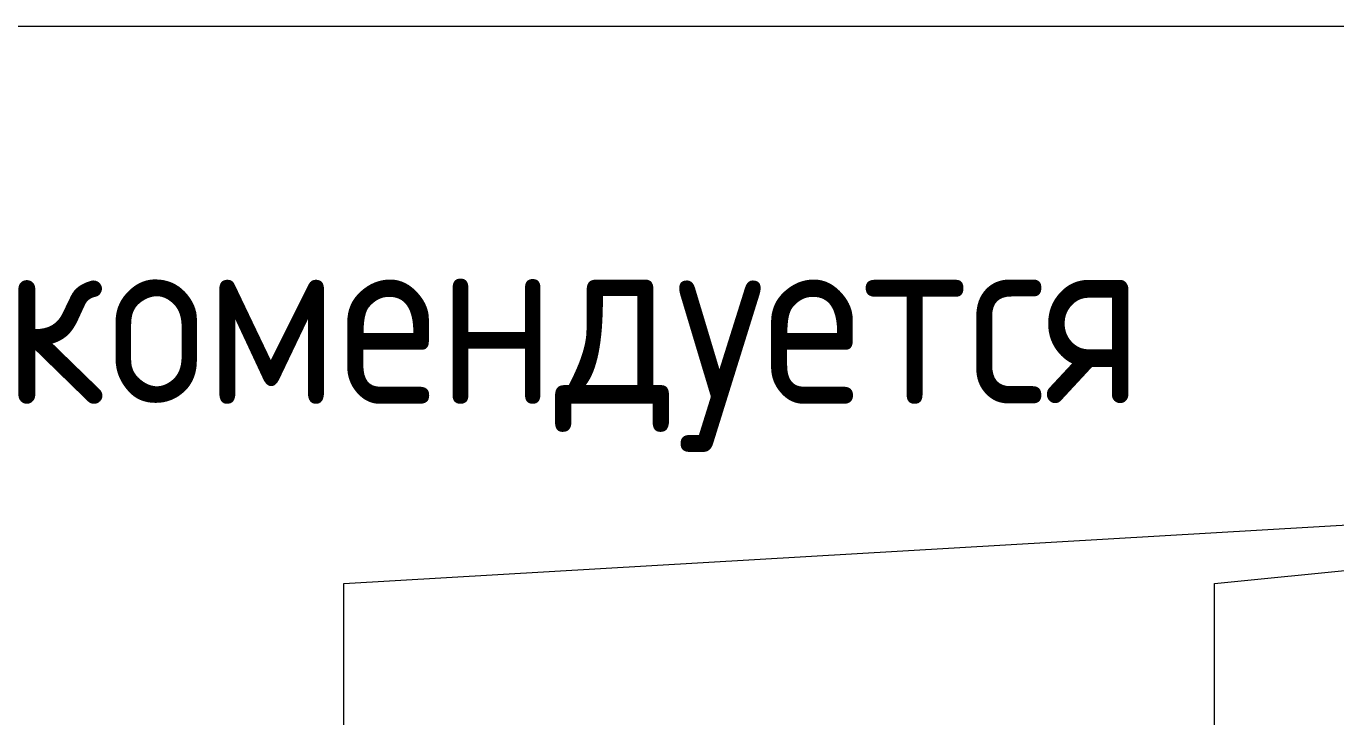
# Model space of a CAD drawing. Header units: millimetres. Extents: x -7229 to 193500, y -8553 to 29000.
# Drawn here: x 139593 to 141816, y 27522 to 28695 of the extents above; entities that cross this region are included whole.
import ezdxf

# ---------------------------------------------------------------- set-up
doc = ezdxf.new("R2010")
doc.units = ezdxf.units.MM
doc.layers.add('G-ANNO-TEXT', color=7, linetype='Continuous', lineweight=9)
doc.styles.add('GOST Common_1', font='GOST_Common.ttf', dxfattribs={"width": 0.9, "height": 300})

msp = doc.modelspace()

# ---------------------------------------------------------------- linework, layer by layer
at = {"layer": 'G-ANNO-TEXT'}
for p, q in [((136225.9, 28694.7), (152163.9, 28694.7)), ((140132.4, 27748.9), (143761.5, 27961)), ((141610.1, 27748.9), (143761.5, 27961)), ((140132.4, 24483.1), (140132.4, 27748.9)), ((141610.1, 26980.8), (141610.1, 27748.9))]:
    msp.add_line(p, q, dxfattribs=at)

# ---------------------------------------------------------------- texts
at = {"layer": 'G-ANNO-TEXT', "char_height": 300, "attachment_point": 1, "style": 'GOST Common_1'}
for s, insert, width in [('Рекомендуется', (139174.7, 28353.7), 3124.176), ('\\fGOST Common|b0|i0|c204|p34|;\\W.9; ', (141752.4, 28353.7), 115.443)]:
    msp.add_mtext(s, dxfattribs=dict(at, insert=insert, width=width))

doc.saveas('drawing.dxf')
